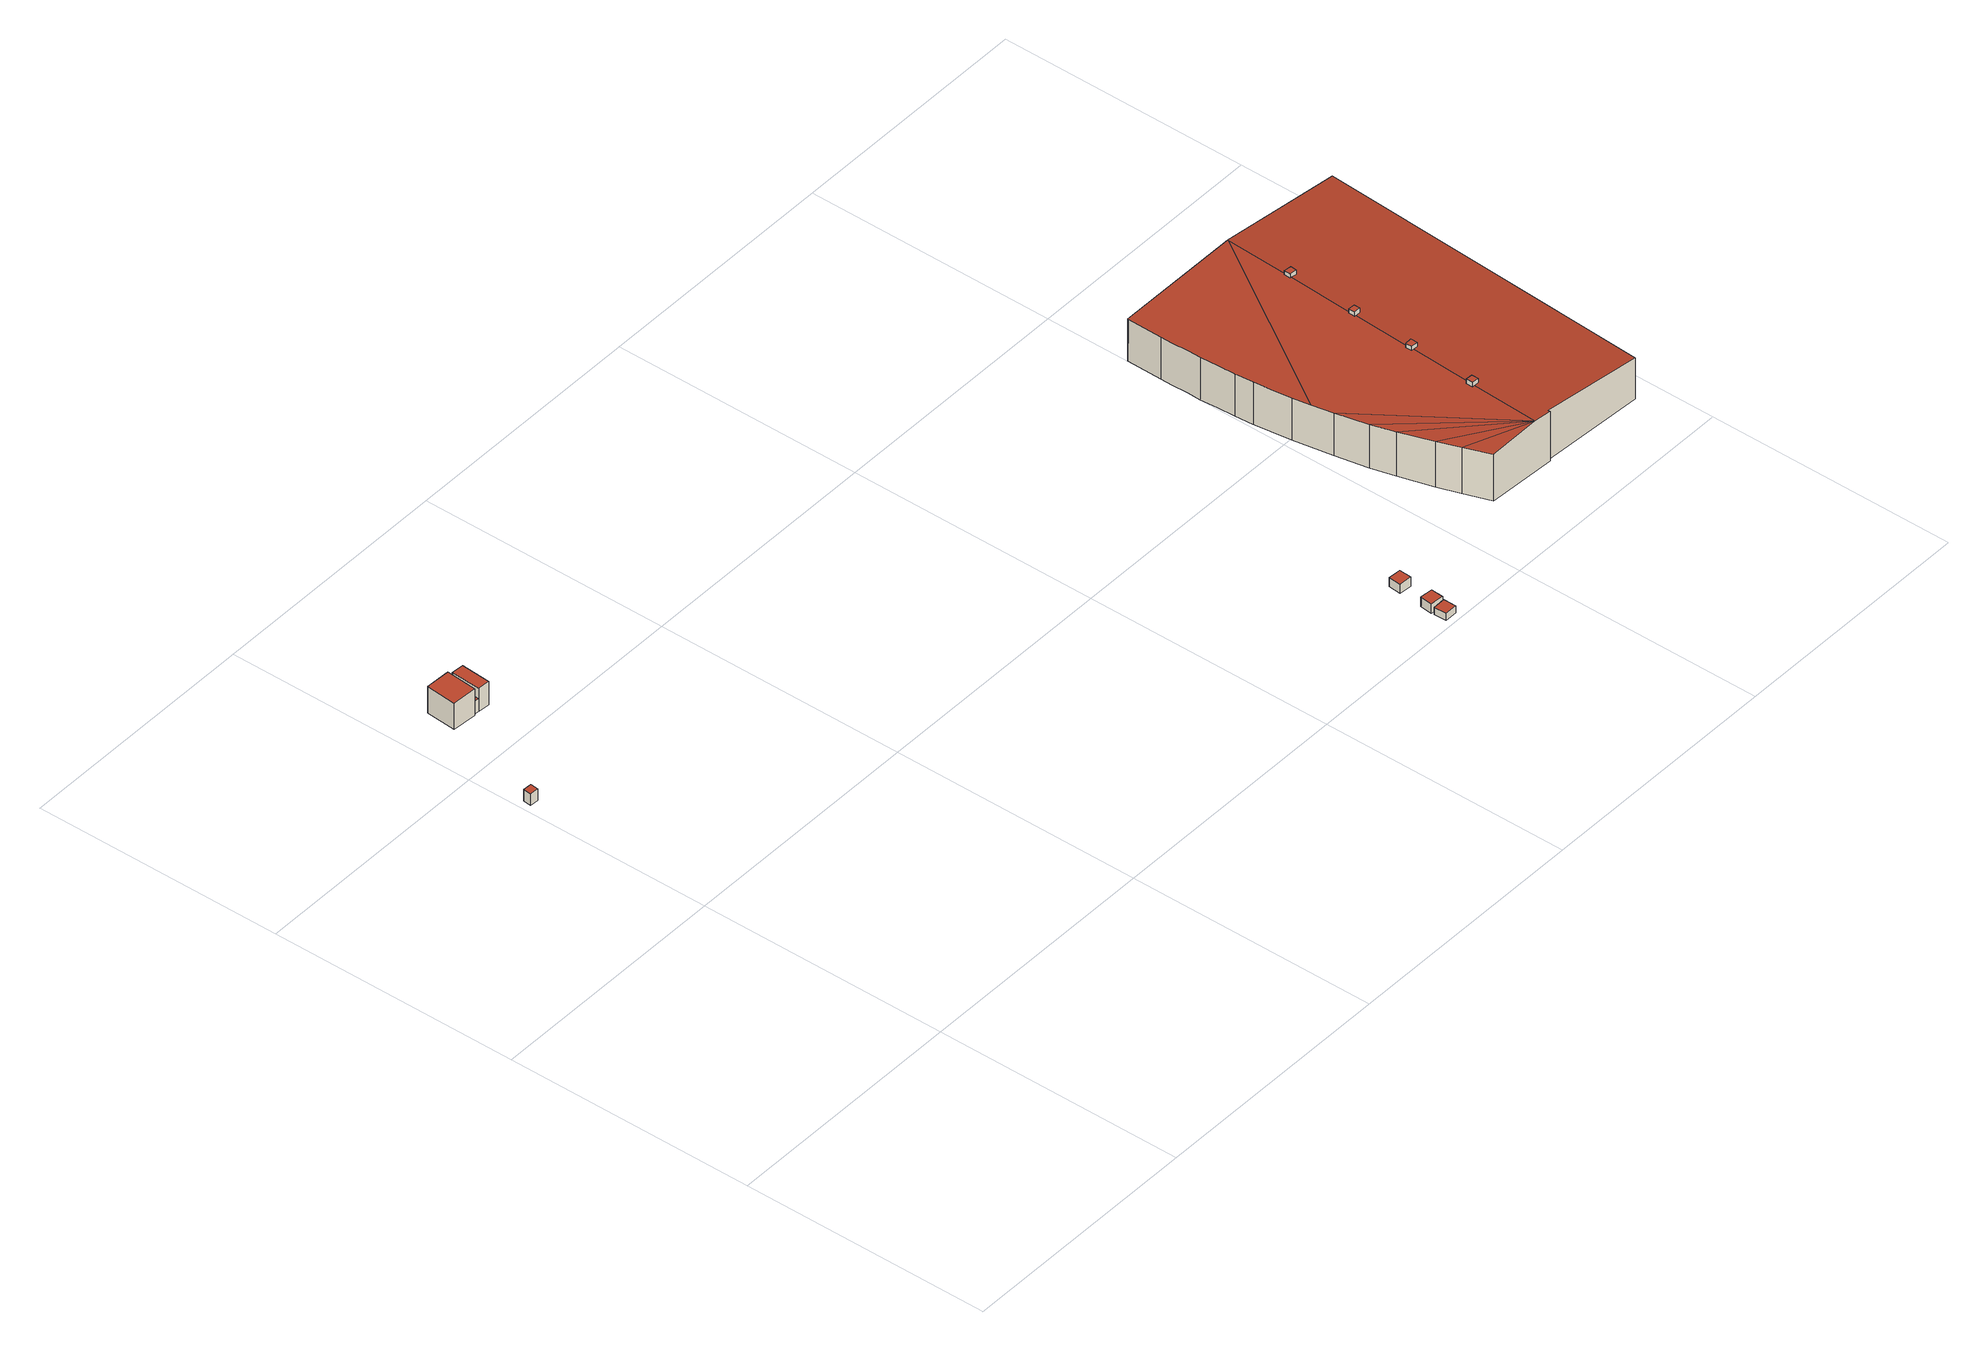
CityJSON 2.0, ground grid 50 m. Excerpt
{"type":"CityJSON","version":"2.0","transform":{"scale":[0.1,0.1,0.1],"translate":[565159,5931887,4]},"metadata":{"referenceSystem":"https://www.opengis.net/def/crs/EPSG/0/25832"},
"CityObjects":{
"building1":{"type":"Building","attributes":{"Grundfläche 2D":"2.860465","Grundhöhe NN":"5.318"},"geometry":[{"type":"Solid","lod":"3","boundaries":[[[[0,1,2,3]],[[4,5,3,2]],[[5,6,0,3]],[[6,7,1,0]],[[7,4,2,1]],[[7,6,5,4]]]],"semantics":{"surfaces":[{"type":"RoofSurface"},{"type":"WallSurface"},{"type":"GroundSurface"}],"values":[[0,1,1,1,1,2]]}}]},
"building2":{"type":"Building","attributes":{"Grundfläche 2D":"30.095138","Grundhöhe NN":"5.378"},"geometry":[{"type":"Solid","lod":"3","boundaries":[[[[8,9,10,11]],[[9,8,12,13]],[[10,9,13,14]],[[11,10,14,15]],[[8,11,15,12]],[[13,12,15,14]]]],"semantics":{"surfaces":[{"type":"RoofSurface"},{"type":"WallSurface"},{"type":"GroundSurface"}],"values":[[0,1,1,1,1,2]]}}]},
"building3":{"type":"Building","attributes":{"Grundfläche 2D":"6.094418","Grundhöhe NN":"5.371"},"geometry":[{"type":"Solid","lod":"3","boundaries":[[[[16,17,18,19]],[[20,21,19,18]],[[21,22,16,19]],[[22,14,17,16]],[[14,20,18,17]],[[14,22,21,20]]]],"semantics":{"surfaces":[{"type":"RoofSurface"},{"type":"WallSurface"},{"type":"GroundSurface"}],"values":[[0,1,1,1,1,2]]}}]},
"building4":{"type":"Building","attributes":{"Grundfläche 2D":"14.538531","Grundhöhe NN":"5.355"},"geometry":[{"type":"Solid","lod":"3","boundaries":[[[[23,24,25,26]],[[22,21,24,23]],[[21,27,25,24]],[[27,28,26,25]],[[28,22,23,26]],[[21,22,28,27]]]],"semantics":{"surfaces":[{"type":"RoofSurface"},{"type":"WallSurface"},{"type":"GroundSurface"}],"values":[[0,1,1,1,1,2]]}}]},
"building5":{"type":"Building","attributes":{"Grundfläche 2D":"6.384432","Grundhöhe NN":"5.349"},"geometry":[{"type":"Solid","lod":"3","boundaries":[[[[29,30,31,32]],[[33,34,32,31]],[[34,35,29,32]],[[35,36,30,29]],[[36,33,31,30]],[[36,35,34,33]]]],"semantics":{"surfaces":[{"type":"RoofSurface"},{"type":"WallSurface"},{"type":"GroundSurface"}],"values":[[0,1,1,1,1,2]]}}]},
"building6":{"type":"Building","attributes":{"Grundfläche 2D":"6.364819","Grundhöhe NN":"5.337"},"geometry":[{"type":"Solid","lod":"3","boundaries":[[[[37,38,39,40]],[[41,42,40,39]],[[42,43,37,40]],[[43,44,38,37]],[[44,41,39,38]],[[44,43,42,41]]]],"semantics":{"surfaces":[{"type":"RoofSurface"},{"type":"WallSurface"},{"type":"GroundSurface"}],"values":[[0,1,1,1,1,2]]}}]},
"building7":{"type":"Building","attributes":{"Grundfläche 2D":"6.267642","Grundhöhe NN":"5.336"},"geometry":[{"type":"Solid","lod":"3","boundaries":[[[[45,46,47,48]],[[49,50,48,47]],[[50,51,45,48]],[[51,52,46,45]],[[52,49,47,46]],[[52,51,50,49]]]],"semantics":{"surfaces":[{"type":"RoofSurface"},{"type":"WallSurface"},{"type":"GroundSurface"}],"values":[[0,1,1,1,1,2]]}}]},
"building8":{"type":"Building","attributes":{"Grundfläche 2D":"3008.451896","Grundhöhe NN":"4.562"},"children":["building8-1","building8-2","building8-3","building8-4"],"geometry":[{"type":"Solid","lod":"3","boundaries":[[[[53,54,55,56,57,58,59,60,61,62,63,64,65,66]],[[67,68,69,70,71,72,73,74,64,75,76,77]],[[58,57,56,55,54,53,66,65,64,74,78,59]],[[79,59,78]],[[80,59,79]],[[81,59,80]],[[82,59,81]],[[83,59,82]],[[61,60,84,85]],[[62,61,85,86]],[[63,62,86,87]],[[75,64,63,87,88]],[[76,75,88,89]],[[90,91,68,67,77,76,89,92]],[[93,70,69,68,91,94]],[[71,70,93,95]],[[96,73,72,71,95,97]],[[98,78,74,73,96,99]],[[79,78,98,100]],[[80,79,100,101]],[[81,80,101,102]],[[82,81,102,103]],[[83,82,103,104]],[[84,60,59,83,104]],[[84,104,103,102,101,100,98,99,96,97,95,93,94,91,90,92,89,88,87,86,85]]]],"semantics":{"surfaces":[{"type":"RoofSurface"},{"type":"WallSurface"},{"type":"GroundSurface"}],"values":[[0,0,0,0,0,0,0,0,1,1,1,1,1,1,1,1,1,1,1,1,1,1,1,1,2]]}}]},
"building8-1":{"type":"BuildingInstallation","parents":["building8"],"geometry":[{"type":"MultiSurface","lod":"3","boundaries":[[[105,106,107,108]],[[58,109,106,105,110]],[[109,111,107,106]],[[57,112,108,107,111]],[[112,110,105,108]]],"semantics":{"surfaces":[{"type":"RoofSurface"},{"type":"WallSurface"}],"values":[0,1,1,1,1]}}]},
"building8-2":{"type":"BuildingInstallation","parents":["building8"],"geometry":[{"type":"MultiSurface","lod":"3","boundaries":[[[113,114,115,116,117]],[[118,119,114,113]],[[120,115,114,119,66]],[[120,121,116,115]],[[122,65,118,113,117,116,121]]],"semantics":{"surfaces":[{"type":"RoofSurface"},{"type":"WallSurface"}],"values":[0,1,1,1,1]}}]},
"building8-3":{"type":"BuildingInstallation","parents":["building8"],"geometry":[{"type":"MultiSurface","lod":"3","boundaries":[[[123,124,125,126]],[[127,124,123,128,56]],[[127,129,125,124]],[[125,129,55,130,126]],[[130,128,123,126]]],"semantics":{"surfaces":[{"type":"RoofSurface"},{"type":"WallSurface"}],"values":[0,1,1,1,1]}}]},
"building8-4":{"type":"BuildingInstallation","parents":["building8"],"geometry":[{"type":"MultiSurface","lod":"3","boundaries":[[[131,132,133,134]],[[135,132,131,136,54]],[[135,137,133,132]],[[138,134,133,137,53]],[[138,136,131,134]]],"semantics":{"surfaces":[{"type":"RoofSurface"},{"type":"WallSurface"}],"values":[0,1,1,1,1]}}]}
},
"vertices":[
[28,891,38],[11,892,38],[10,876,38],[27,875,38],[10,876,13],[27,875,13],[28,891,13],[11,892,13],
[77,1093,71],[126,1090,71],[131,1151,71],[82,1154,71],[77,1093,14],[126,1090,14],[131,1151,14],[82,1154,14],
[141,1150,42],[131,1151,42],[127,1092,42],[137,1091,42],[127,1092,14],[137,1091,14],[141,1150,14],
[141,1150,64],[137,1091,64],[161,1089,64],[165,1148,64],[161,1089,14],[165,1148,14],
[1346,34,28],[1321,34,28],[1321,9,28],[1346,9,28],[1321,9,13],[1346,9,13],[1346,34,13],[1321,34,13],
[1347,61,34],[1322,63,34],[1319,39,34],[1345,36,34],[1319,39,13],[1345,36,13],[1347,61,13],[1322,63,13],
[1353,133,33],[1328,135,33],[1326,110,33],[1351,108,33],[1326,110,13],[1351,108,13],[1353,133,13],[1328,135,13],
[1729,546,116],[1729,534,116],[1723,420,116],[1723,407,116],[1717,286,116],[1716,272,116],[1710,138,116],[1746,136,113],[1746,140,113],[1955,127,95],[1995,802,95],[1742,817,116],[1736,689,116],[1736,677,116],[1502,704,97],[1502,678,97],[1504,642,97],[1506,609,97],[1509,572,97],[1513,538,97],[1519,498,97],[1525,463,97],[1502,832,97],[1501,761,97],[1501,738,97],[1532,420,98],[1545,355,100],[1557,308,101],[1576,241,104],[1591,197,105],[1610,144,107],[1746,136,6],[1746,140,6],[1955,127,6],[1995,802,6],[1502,832,6],[1501,761,6],[1502,704,6],[1502,678,6],[1501,738,6],[1506,609,6],[1504,642,6],[1509,572,6],[1519,498,6],[1513,538,6],[1532,420,6],[1525,463,6],[1545,355,6],[1557,308,6],[1576,241,6],[1591,197,6],[1610,144,6],
[1711,272,125],[1725,272,125],[1725,285,125],[1711,286,125],[1725,272,116],[1711,272,116],[1725,285,116],[1711,286,116],
[1734,690,125],[1733,677,125],[1747,676,125],[1748,688,125],[1736,689,125],[1734,690,116],[1733,677,116],[1747,676,115],[1748,688,115],[1743,689,116],
[1718,407,125],[1732,407,125],[1732,420,125],[1718,420,125],[1732,407,116],[1718,407,116],[1732,420,116],[1718,420,116],
[1726,534,125],[1739,534,125],[1739,546,125],[1726,547,125],[1739,534,116],[1726,534,116],[1739,546,116],[1726,547,116]
]}
